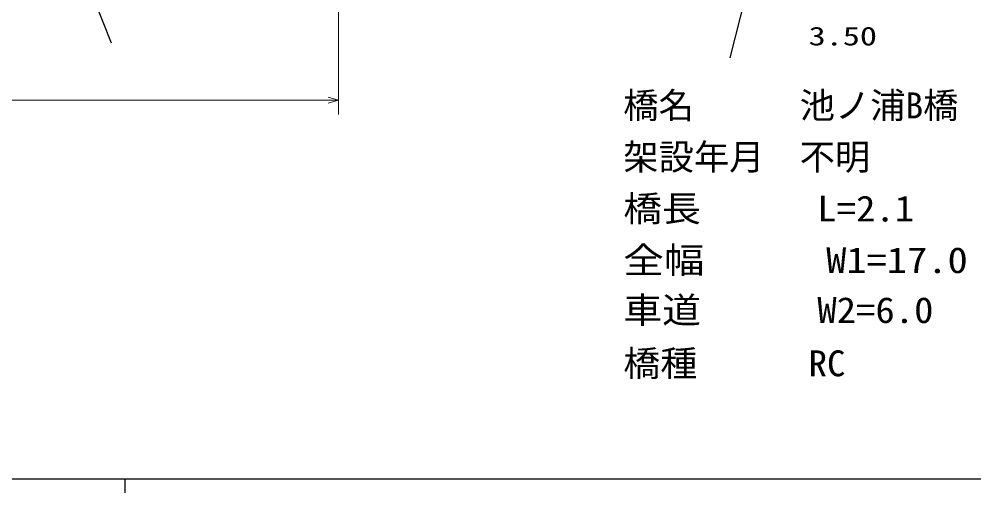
# Model space of a CAD drawing. Units: millimetres, scale not verified. Extents: x 40000 to 680000, y 20000 to 380000.
# Drawn here: x 160510 to 228178, y 204000 to 237580 of the extents above; entities that cross this region are included whole.
import ezdxf
from ezdxf.enums import TextEntityAlignment as Align

# ---------------------------------------------------------------- set-up
doc = ezdxf.new("R2010")
doc.units = ezdxf.units.MM
doc.header["$LTSCALE"] = 1000
for name, color, linetype, lineweight in [('M-BGD', 7, 'Continuous', 25), ('M-STR-HTXT', 7, 'Continuous', 13), ('M-TTL-BAND', 7, 'Continuous', 25)]:
    doc.layers.add(name, color=color, linetype=linetype, lineweight=lineweight)
doc.layers.add('M-BGD-EXST', color=7, linetype='Continuous')
doc.styles.add('ＭＳ ゴシック', font='')
doc.styles.get('ＭＳ ゴシック').set_extended_font_data('MS Gothic')

msp = doc.modelspace()

# ---------------------------------------------------------------- linework, layer by layer
at = {"layer": 'M-BGD'}
for p, q in [((164012, 243524), (167026, 235904)), ((211961, 239145), (210884, 234838))]:
    msp.add_line(p, q, dxfattribs=at)
at = {"layer": 'M-STR-HTXT'}
for p, q in [((183155, 230828), (183155, 239430)), ((66251, 231828), (183155, 231828))]:
    msp.add_line(p, q, dxfattribs=at)
msp.add_lwpolyline([(182405, 232044), (183155, 231828), (182405, 231614)], dxfattribs=at)
at = {"layer": 'M-TTL-BAND'}
for p, q in [((40000, 205000), (579000, 205000)), ((168000, 205000), (168000, 204000))]:
    msp.add_line(p, q, dxfattribs=at)

# ---------------------------------------------------------------- texts
at = {"layer": 'M-BGD-EXST', "style": 'ＭＳ ゴシック', "width": 1.35}
msp.add_text('3.50', height=1320, dxfattribs=at).set_placement((216462, 235318), align=Align.BOTTOM_LEFT)
at = {"layer": 'M-STR-HTXT', "style": 'ＭＳ ゴシック'}
for s, p in [('橋名\u3000\u3000\u3000池ノ浦B橋', (203330, 229997)), ('架設年月\u3000不明', (203330, 226341))]:
    msp.add_text(s, height=1833, dxfattribs=at).set_placement(p, align=Align.BOTTOM_LEFT)
for s, width, p in [('橋長\u3000\u3000\u3000L=2.1', 1.1, (203330, 222685)), ('全幅\u3000\u3000\u3000W1=17.0', 1.15, (203330, 219029)), ('車道\u3000\u3000\u3000W2=6.0', 1.1, (203330, 215491)), ('橋種\u3000\u3000\u3000RC', 1.05, (203330, 211717))]:
    msp.add_text(s, height=1833, dxfattribs=dict(at, width=width)).set_placement(p, align=Align.BOTTOM_LEFT)

doc.saveas('drawing.dxf')
